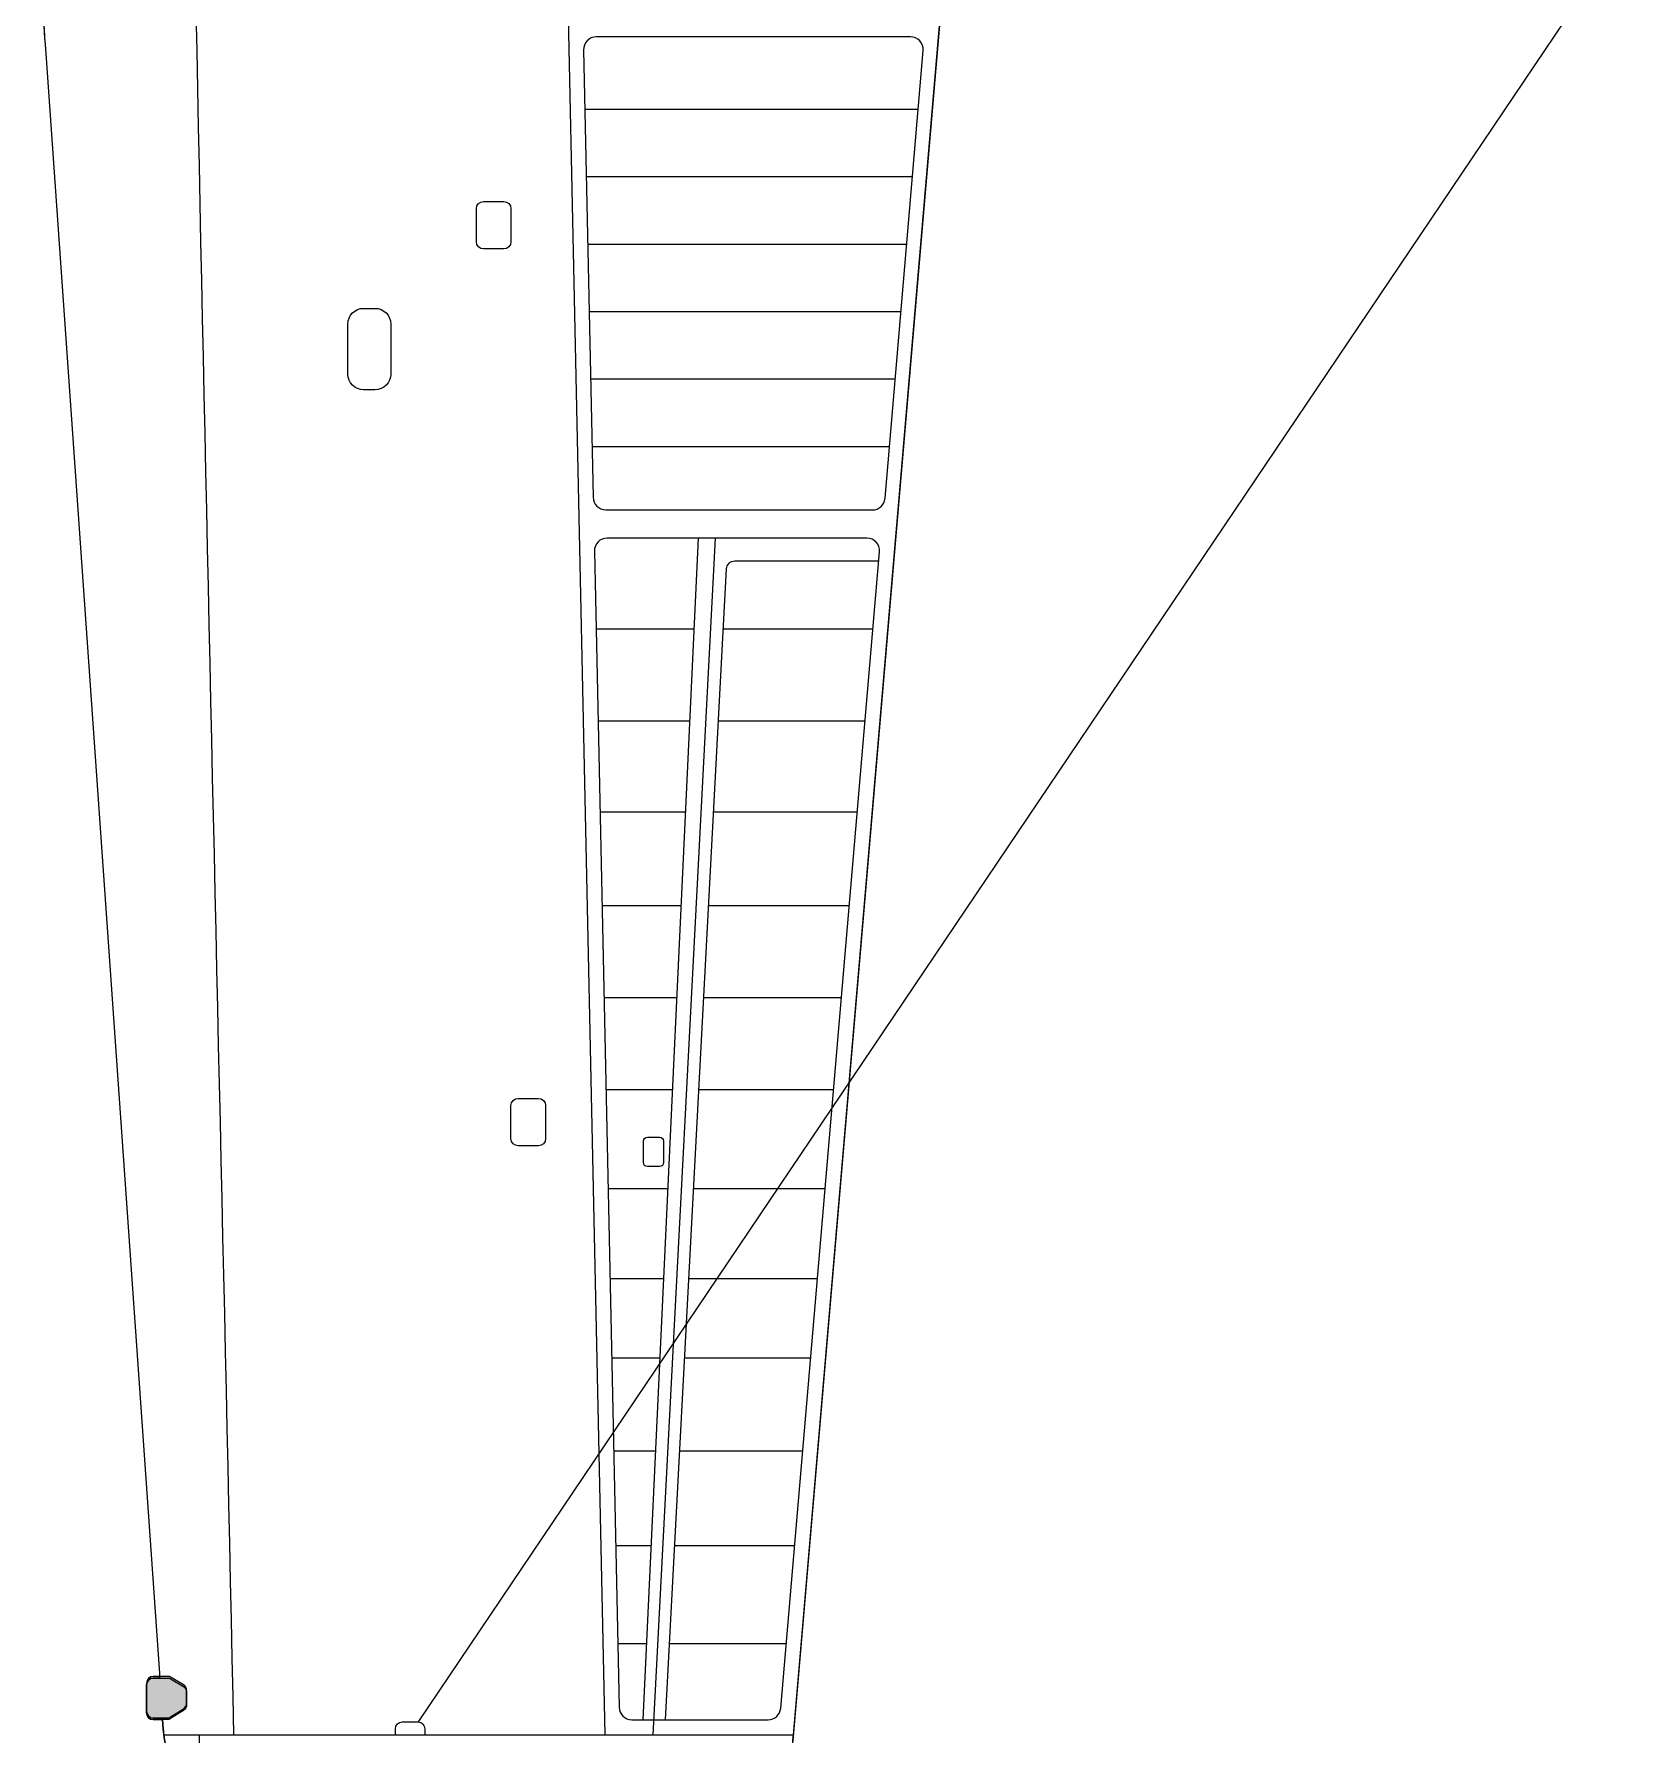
# Model space of a CAD drawing. Extents: x 65 to 351, y 40 to 244.
# Drawn here: x 123.65 to 156.46, y 64.38 to 99.31 of the extents above; entities that cross this region are included whole.
import ezdxf

# ---------------------------------------------------------------- set-up
doc = ezdxf.new("R2010")
doc.units = 0
doc.header["$MEASUREMENT"] = 0
doc.layers.add('4-VIEW', color=7, linetype='CONTINUOUS')
doc.layers.add('SOLIDS', color=7, linetype='CONTINUOUS')

msp = doc.modelspace()

# ---------------------------------------------------------------- hatches: boundary and pattern name
at = {"layer": 'SOLIDS'}
h = msp.add_hatch(color=7, dxfattribs=at)
edge = h.paths.add_edge_path()
edge.add_spline(control_points=[(125.955, 64.869), (125.955, 64.869), (125.955, 65.445), (125.955, 65.445), (125.955, 65.522), (126.017, 65.584), (126.094, 65.584), (126.094, 65.584), (126.226, 65.584), (126.226, 65.584), (126.226, 65.584), (126.388, 65.584), (126.388, 65.584), (126.415, 65.584), (126.437, 65.577), (126.46, 65.564), (126.46, 65.564), (126.712, 65.409), (126.712, 65.409), (126.754, 65.383), (126.778, 65.341), (126.778, 65.292), (126.778, 65.292), (126.778, 65.037), (126.778, 65.037), (126.778, 64.988), (126.755, 64.947), (126.714, 64.92), (126.714, 64.92), (126.451, 64.752), (126.451, 64.752), (126.427, 64.737), (126.404, 64.731), (126.376, 64.731), (126.376, 64.731), (126.286, 64.731), (126.286, 64.731), (126.286, 64.731), (126.094, 64.731), (126.094, 64.731), (126.017, 64.731), (125.955, 64.793), (125.955, 64.869)], knot_values=[0, 0, 0, 0, 1, 1, 1, 2, 2, 2, 3, 3, 3, 4, 4, 4, 5, 5, 5, 6, 6, 6, 7, 7, 7, 8, 8, 8, 9, 9, 9, 10, 10, 10, 11, 11, 11, 12, 12, 12, 13, 13, 13, 14, 14, 14, 14], degree=3, periodic=1)

# ---------------------------------------------------------------- linework, layer by layer
at = {"layer": '4-VIEW', "color": 7}
for points in [[(135.366, 186.231), (134.066, 125.309), (135.366, 64.386)], [(172.278, 125.116), (131.533, 64.648)], [(134.956, 97.77), (141.805, 97.77)], [(134.986, 96.385), (141.687, 96.385)], [(135.015, 95), (141.569, 95)], [(135.045, 93.615), (141.451, 93.615)], [(135.075, 92.229), (141.333, 92.229)], [(135.104, 90.844), (141.215, 90.844)], [(137.287, 88.961), (136.149, 64.694)], [(137.635, 88.961), (136.355, 64.386)], [(135.189, 87.099), (137.2, 87.099)], [(137.803, 87.099), (140.878, 87.099)], [(135.229, 85.211), (137.112, 85.211)], [(137.702, 85.211), (140.716, 85.211)], [(135.269, 83.342), (137.024, 83.342)], [(137.604, 83.342), (140.558, 83.342)], [(135.31, 81.412), (136.933, 81.412)], [(137.502, 81.412), (140.382, 81.412)], [(135.35, 79.524), (136.845, 79.524)], [(137.402, 79.524), (140.222, 79.524)], [(135.391, 77.635), (136.756, 77.635)], [(137.302, 77.635), (140.073, 77.635)], [(135.434, 75.604), (136.661, 75.604)], [(137.194, 75.604), (139.892, 75.604)], [(135.474, 73.754), (136.574, 73.754)], [(137.097, 73.754), (139.739, 73.754)], [(135.508, 72.128), (136.498, 72.128)], [(137.01, 72.128), (139.602, 72.128)], [(135.549, 70.219), (136.409, 70.219)], [(136.909, 70.219), (139.44, 70.219)], [(135.591, 68.27), (136.317, 68.27)], [(136.806, 68.27), (139.267, 68.27)], [(135.633, 66.259), (136.223, 66.259)], [(136.7, 66.259), (139.093, 66.259)], [(126.31, 64.386), (139.247, 64.386)], [(127.036, 64.386), (127.036, 62.755)]]:
    msp.add_lwpolyline(points, dxfattribs=at)
for points, knots in [([(126.286, 185.922), (126.286, 185.922), (126.3, 186.119), (126.3, 186.119), (126.377, 187.216), (127.345, 188.693), (128.524, 188.683), (128.524, 188.683), (137.238, 188.606), (137.238, 188.606), (137.467, 188.604), (137.664, 188.509), (137.807, 188.33), (137.807, 188.33), (139.073, 186.747), (139.073, 186.747), (139.169, 186.628), (139.219, 186.501), (139.232, 186.349), (139.232, 186.349), (142.255, 150.969), (142.255, 150.969), (142.258, 150.923), (142.26, 150.886), (142.259, 150.841), (142.259, 150.841), (141.773, 125.309), (141.773, 125.309), (141.773, 125.309), (142.259, 99.777), (142.259, 99.777), (142.26, 99.733), (142.258, 99.694), (142.255, 99.649), (142.255, 99.649), (139.232, 64.268), (139.232, 64.268), (139.219, 64.117), (139.169, 63.99), (139.073, 63.871), (139.073, 63.871), (137.807, 62.288), (137.807, 62.288), (137.664, 62.109), (137.467, 62.013), (137.238, 62.011), (137.238, 62.011), (128.524, 61.935), (128.524, 61.935), (127.345, 61.925), (126.377, 63.402), (126.3, 64.499), (126.3, 64.499), (126.286, 64.695), (126.286, 64.695)], [0, 0, 0, 0, 1, 1, 1, 2, 2, 2, 3, 3, 3, 4, 4, 4, 5, 5, 5, 6, 6, 6, 7, 7, 7, 8, 8, 8, 9, 9, 9, 10, 10, 10, 11, 11, 11, 12, 12, 12, 13, 13, 13, 14, 14, 14, 15, 15, 15, 16, 16, 16, 17, 17, 17, 18, 18, 18, 18]), ([(123.675, 114.21), (123.675, 114.21), (123.832, 100.081), (123.832, 100.081), (123.836, 99.738), (123.847, 99.445), (123.871, 99.103), (123.871, 99.103), (126.226, 65.549), (126.226, 65.549)], [0, 0, 0, 0, 1, 1, 1, 2, 2, 2, 3, 3, 3, 3]), ([(140.864, 89.539), (140.864, 89.539), (135.387, 89.544), (135.387, 89.544), (135.245, 89.544), (135.129, 89.658), (135.126, 89.8), (135.126, 89.8), (134.93, 98.985), (134.93, 98.985), (134.929, 99.058), (134.954, 99.121), (135.005, 99.173), (135.056, 99.225), (135.119, 99.252), (135.192, 99.252), (135.192, 99.252), (141.646, 99.255), (141.646, 99.255), (141.722, 99.255), (141.788, 99.226), (141.839, 99.17), (141.89, 99.115), (141.913, 99.048), (141.907, 98.971), (141.907, 98.971), (141.124, 89.778), (141.124, 89.778), (141.112, 89.643), (141, 89.539), (140.864, 89.539), (140.864, 89.539), (140.864, 89.539), (140.864, 89.539)], [0, 0, 0, 0, 1, 1, 1, 2, 2, 2, 3, 3, 3, 4, 4, 4, 5, 5, 5, 6, 6, 6, 7, 7, 7, 8, 8, 8, 9, 9, 9, 10, 10, 10, 11, 11, 11, 11]), ([(132.73, 95.726), (132.73, 95.726), (132.73, 95.045), (132.73, 95.045), (132.73, 94.964), (132.797, 94.898), (132.877, 94.898), (132.877, 94.898), (133.294, 94.898), (133.294, 94.898), (133.375, 94.898), (133.441, 94.964), (133.441, 95.045), (133.441, 95.045), (133.441, 95.726), (133.441, 95.726), (133.441, 95.807), (133.375, 95.873), (133.294, 95.873), (133.294, 95.873), (132.877, 95.873), (132.877, 95.873), (132.797, 95.873), (132.73, 95.807), (132.73, 95.726), (132.73, 95.726), (132.73, 95.726), (132.73, 95.726)], [0, 0, 0, 0, 1, 1, 1, 2, 2, 2, 3, 3, 3, 4, 4, 4, 5, 5, 5, 6, 6, 6, 7, 7, 7, 8, 8, 8, 9, 9, 9, 9]), ([(130.09, 93.354), (130.09, 93.354), (130.09, 92.329), (130.09, 92.329), (130.09, 92.15), (130.236, 92.004), (130.415, 92.004), (130.415, 92.004), (130.648, 92.004), (130.648, 92.004), (130.827, 92.004), (130.973, 92.15), (130.973, 92.329), (130.973, 92.329), (130.973, 93.354), (130.973, 93.354), (130.973, 93.533), (130.827, 93.679), (130.648, 93.679), (130.648, 93.679), (130.415, 93.679), (130.415, 93.679), (130.236, 93.679), (130.09, 93.533), (130.09, 93.354), (130.09, 93.354), (130.09, 93.354), (130.09, 93.354)], [0, 0, 0, 0, 1, 1, 1, 2, 2, 2, 3, 3, 3, 4, 4, 4, 5, 5, 5, 6, 6, 6, 7, 7, 7, 8, 8, 8, 9, 9, 9, 9]), ([(135.416, 88.961), (135.416, 88.961), (140.749, 88.961), (140.749, 88.961), (140.903, 88.961), (141.022, 88.831), (141.009, 88.678), (141.009, 88.678), (138.981, 64.933), (138.981, 64.933), (138.969, 64.797), (138.857, 64.694), (138.721, 64.694), (138.721, 64.694), (135.923, 64.694), (135.923, 64.694), (135.781, 64.694), (135.665, 64.808), (135.661, 64.95), (135.661, 64.95), (135.155, 88.694), (135.155, 88.694), (135.152, 88.841), (135.269, 88.961), (135.416, 88.961), (135.416, 88.961), (135.416, 88.961), (135.416, 88.961)], [0, 0, 0, 0, 1, 1, 1, 2, 2, 2, 3, 3, 3, 4, 4, 4, 5, 5, 5, 6, 6, 6, 7, 7, 7, 8, 8, 8, 9, 9, 9, 9]), ([(136.617, 64.694), (136.617, 64.694), (137.868, 88.331), (137.868, 88.331), (137.872, 88.42), (137.947, 88.491), (138.037, 88.491), (138.037, 88.491), (140.991, 88.491), (140.991, 88.491)], [0, 0, 0, 0, 1, 1, 1, 2, 2, 2, 3, 3, 3, 3]), ([(133.441, 77.308), (133.441, 77.308), (133.441, 76.628), (133.441, 76.628), (133.441, 76.546), (133.507, 76.481), (133.588, 76.481), (133.588, 76.481), (134.005, 76.481), (134.005, 76.481), (134.086, 76.481), (134.152, 76.546), (134.152, 76.628), (134.152, 76.628), (134.152, 77.308), (134.152, 77.308), (134.152, 77.389), (134.086, 77.455), (134.005, 77.455), (134.005, 77.455), (133.588, 77.455), (133.588, 77.455), (133.507, 77.455), (133.441, 77.389), (133.441, 77.308), (133.441, 77.308), (133.441, 77.308), (133.441, 77.308)], [0, 0, 0, 0, 1, 1, 1, 2, 2, 2, 3, 3, 3, 4, 4, 4, 5, 5, 5, 6, 6, 6, 7, 7, 7, 8, 8, 8, 9, 9, 9, 9]), ([(136.162, 76.576), (136.162, 76.576), (136.162, 76.134), (136.162, 76.134), (136.162, 76.089), (136.199, 76.053), (136.244, 76.053), (136.244, 76.053), (136.492, 76.053), (136.492, 76.053), (136.537, 76.053), (136.574, 76.089), (136.574, 76.134), (136.574, 76.134), (136.574, 76.576), (136.574, 76.576), (136.574, 76.62), (136.537, 76.657), (136.492, 76.657), (136.492, 76.657), (136.244, 76.657), (136.244, 76.657), (136.199, 76.657), (136.162, 76.62), (136.162, 76.576), (136.162, 76.576), (136.162, 76.576), (136.162, 76.576)], [0, 0, 0, 0, 1, 1, 1, 2, 2, 2, 3, 3, 3, 4, 4, 4, 5, 5, 5, 6, 6, 6, 7, 7, 7, 8, 8, 8, 9, 9, 9, 9]), ([(125.955, 65.41), (125.955, 65.41), (125.955, 64.834), (125.955, 64.834), (125.955, 64.757), (126.017, 64.695), (126.093, 64.695), (126.093, 64.695), (126.376, 64.695), (126.376, 64.695), (126.404, 64.695), (126.427, 64.702), (126.451, 64.718), (126.451, 64.718), (126.714, 64.885), (126.714, 64.885), (126.755, 64.911), (126.778, 64.953), (126.778, 65.001), (126.778, 65.001), (126.778, 65.256), (126.778, 65.256), (126.778, 65.306), (126.754, 65.349), (126.712, 65.374), (126.712, 65.374), (126.46, 65.528), (126.46, 65.528), (126.437, 65.542), (126.414, 65.549), (126.388, 65.549), (126.388, 65.549), (126.093, 65.549), (126.093, 65.549), (126.017, 65.549), (125.955, 65.487), (125.955, 65.41), (125.955, 65.41), (125.955, 65.41), (125.955, 65.41)], [0, 0, 0, 0, 1, 1, 1, 2, 2, 2, 3, 3, 3, 4, 4, 4, 5, 5, 5, 6, 6, 6, 7, 7, 7, 8, 8, 8, 9, 9, 9, 10, 10, 10, 11, 11, 11, 12, 12, 12, 13, 13, 13, 13]), ([(131.068, 64.386), (131.068, 64.386), (131.068, 64.51), (131.068, 64.51), (131.068, 64.587), (131.129, 64.648), (131.206, 64.648), (131.206, 64.648), (131.533, 64.648), (131.533, 64.648), (131.61, 64.648), (131.672, 64.587), (131.672, 64.51), (131.672, 64.51), (131.672, 64.386), (131.672, 64.386)], [0, 0, 0, 0, 1, 1, 1, 2, 2, 2, 3, 3, 3, 4, 4, 4, 5, 5, 5, 5])]:
    msp.add_open_spline(points, degree=3, knots=knots, dxfattribs=at)
msp.add_open_spline([(126.703, 114.701), (126.96, 97.91), (127.385, 81.163), (127.744, 64.386)], degree=3, dxfattribs=at)
at = {"layer": 'SOLIDS'}
for points, knots in [([(116.349, 134.448), (116.31, 136.691), (116.429, 138.828), (116.665, 140.741), (116.671, 140.796), (116.678, 140.851), (116.685, 140.906), (116.703, 141.044), (116.797, 141.031), (116.806, 140.888), (116.95, 138.505), (117.005, 136.701), (116.939, 134.491), (116.975, 134.457), (116.998, 134.409), (116.998, 134.355), (116.998, 134.355), (116.998, 134.026), (116.998, 134.026), (116.998, 134.026), (117.333, 134.026), (117.333, 134.026), (117.333, 134.026), (117.333, 135.247), (117.333, 135.247), (117.333, 135.247), (117.333, 135.809), (117.333, 135.809), (117.333, 136.214), (117.664, 136.546), (118.07, 136.546), (118.07, 136.546), (119.219, 136.546), (119.219, 136.546), (119.315, 136.546), (119.4, 136.502), (119.456, 136.433), (119.456, 136.433), (120.179, 136.433), (120.179, 136.433), (120.261, 136.433), (120.331, 136.383), (120.362, 136.313), (120.649, 136.361), (120.989, 136.399), (121.368, 136.422), (121.99, 136.462), (122.715, 136.465), (123.476, 136.421), (123.542, 136.417), (123.609, 136.413), (123.675, 136.408), (123.675, 136.408), (123.708, 139.343), (123.708, 139.343), (123.708, 139.343), (123.727, 141.029), (123.727, 141.029), (123.727, 141.029), (123.76, 144.004), (123.76, 144.004), (123.76, 144.004), (123.763, 144.301), (123.763, 144.301), (123.763, 144.301), (123.774, 145.348), (123.774, 145.348), (123.774, 145.348), (123.777, 145.644), (123.777, 145.644), (123.777, 145.644), (123.832, 150.46), (123.832, 150.46), (123.832, 150.46), (123.832, 150.537), (123.832, 150.537), (123.833, 150.645), (123.835, 150.748), (123.838, 150.848), (123.842, 150.982), (123.847, 151.113), (123.855, 151.247), (123.859, 151.334), (123.865, 151.422), (123.871, 151.514), (123.871, 151.514), (126.226, 185.068), (126.226, 185.068), (126.226, 185.068), (126.094, 185.068), (126.094, 185.068), (126.017, 185.068), (125.955, 185.131), (125.955, 185.207), (125.955, 185.207), (125.955, 185.784), (125.955, 185.784), (125.955, 185.86), (126.017, 185.921), (126.094, 185.921), (126.094, 185.921), (126.286, 185.921), (126.286, 185.921), (126.286, 185.921), (126.3, 186.118), (126.3, 186.118), (126.302, 186.155), (126.306, 186.193), (126.311, 186.231), (126.376, 186.77), (126.644, 187.384), (127.036, 187.862), (127.431, 188.343), (127.953, 188.687), (128.524, 188.682), (128.524, 188.682), (137.238, 188.606), (137.238, 188.606), (137.326, 188.605), (137.409, 188.591), (137.486, 188.563), (137.486, 188.563), (137.978, 188.562), (137.978, 188.562), (138.042, 188.562), (138.096, 188.535), (138.136, 188.485), (138.136, 188.485), (139.11, 187.226), (139.11, 187.226), (139.161, 187.161), (139.167, 187.075), (139.125, 187.004), (139.125, 187.004), (139.017, 186.817), (139.017, 186.817), (139.017, 186.817), (139.073, 186.747), (139.073, 186.747), (139.109, 186.702), (139.138, 186.657), (139.162, 186.609), (139.201, 186.53), (139.224, 186.444), (139.232, 186.349), (139.232, 186.349), (139.238, 186.278), (139.238, 186.278), (139.238, 186.278), (139.242, 186.231), (139.242, 186.231), (139.242, 186.231), (142.255, 150.968), (142.255, 150.968), (142.258, 150.923), (142.26, 150.886), (142.259, 150.84), (142.259, 150.84), (141.887, 131.307), (141.887, 131.307), (142.268, 131.289), (142.65, 131.269), (143.031, 131.247), (146.427, 131.057), (149.832, 130.74), (153.237, 130.273), (158.313, 129.577), (163.389, 128.545), (168.439, 127.101), (168.439, 127.101), (168.899, 129.285), (168.899, 129.285), (168.899, 129.285), (170.441, 136.618), (170.441, 136.618), (170.598, 137.364), (170.914, 138.013), (171.377, 138.55), (171.707, 138.931), (172.111, 139.256), (172.586, 139.518), (173.261, 139.89), (173.992, 140.062), (174.707, 140.06), (176.83, 140.051), (178.811, 138.499), (178.776, 136.088), (178.776, 136.088), (178.72, 132.262), (178.72, 132.262), (178.72, 132.262), (178.674, 129.073), (178.674, 129.073), (178.668, 128.702), (178.486, 128.385), (178.168, 128.193), (178.168, 128.193), (174.424, 125.941), (174.424, 125.941), (177.726, 125.807), (181.385, 125.445), (183.383, 125.421), (183.489, 125.419), (183.489, 125.198), (183.383, 125.196), (181.385, 125.172), (177.726, 124.811), (174.424, 124.677), (174.424, 124.677), (178.168, 122.424), (178.168, 122.424), (178.486, 122.232), (178.668, 121.915), (178.674, 121.545), (178.674, 121.545), (178.72, 118.355), (178.72, 118.355), (178.72, 118.355), (178.776, 114.53), (178.776, 114.53), (178.811, 112.118), (176.83, 110.567), (174.707, 110.558), (173.992, 110.555), (173.261, 110.726), (172.586, 111.099), (172.111, 111.361), (171.707, 111.686), (171.377, 112.067), (170.914, 112.604), (170.598, 113.253), (170.441, 113.999), (170.441, 113.999), (168.899, 121.332), (168.899, 121.332), (168.899, 121.332), (168.439, 123.516), (168.439, 123.516), (163.389, 122.072), (158.313, 121.041), (153.237, 120.344), (149.832, 119.877), (146.427, 119.56), (143.031, 119.369), (142.65, 119.348), (142.268, 119.328), (141.887, 119.31), (141.887, 119.31), (142.259, 99.777), (142.259, 99.777), (142.26, 99.732), (142.258, 99.694), (142.255, 99.648), (142.255, 99.648), (139.242, 64.386), (139.242, 64.386), (139.242, 64.386), (139.238, 64.339), (139.238, 64.339), (139.238, 64.339), (139.232, 64.268), (139.232, 64.268), (139.224, 64.173), (139.201, 64.088), (139.162, 64.008), (139.138, 63.961), (139.109, 63.915), (139.073, 63.871), (139.073, 63.871), (139.017, 63.8), (139.017, 63.8), (139.017, 63.8), (139.125, 63.613), (139.125, 63.613), (139.167, 63.541), (139.161, 63.456), (139.11, 63.391), (139.11, 63.391), (138.136, 62.132), (138.136, 62.132), (138.096, 62.082), (138.042, 62.055), (137.978, 62.055), (137.978, 62.055), (137.486, 62.054), (137.486, 62.054), (137.409, 62.027), (137.326, 62.012), (137.238, 62.011), (137.238, 62.011), (128.524, 61.935), (128.524, 61.935), (127.953, 61.93), (127.431, 62.274), (127.036, 62.755), (126.644, 63.233), (126.376, 63.847), (126.311, 64.386), (126.306, 64.424), (126.302, 64.462), (126.3, 64.499), (126.3, 64.499), (126.286, 64.695), (126.286, 64.695), (126.286, 64.695), (126.094, 64.695), (126.094, 64.695), (126.017, 64.695), (125.955, 64.757), (125.955, 64.834), (125.955, 64.834), (125.955, 65.41), (125.955, 65.41), (125.955, 65.486), (126.017, 65.549), (126.094, 65.549), (126.094, 65.549), (126.226, 65.549), (126.226, 65.549), (126.226, 65.549), (123.871, 99.103), (123.871, 99.103), (123.865, 99.195), (123.859, 99.284), (123.854, 99.371), (123.847, 99.505), (123.842, 99.635), (123.838, 99.769), (123.835, 99.87), (123.833, 99.973), (123.832, 100.08), (123.832, 100.08), (123.832, 100.158), (123.832, 100.158), (123.832, 100.158), (123.777, 104.972), (123.777, 104.972), (123.777, 104.972), (123.774, 105.269), (123.774, 105.269), (123.774, 105.269), (123.763, 106.315), (123.763, 106.315), (123.763, 106.315), (123.76, 106.613), (123.76, 106.613), (123.76, 106.613), (123.727, 109.588), (123.727, 109.588), (123.727, 109.588), (123.708, 111.275), (123.708, 111.275), (123.708, 111.275), (123.675, 114.209), (123.675, 114.209), (123.609, 114.205), (123.542, 114.2), (123.476, 114.196), (122.715, 114.152), (121.99, 114.156), (121.368, 114.195), (120.989, 114.219), (120.649, 114.257), (120.363, 114.305), (120.332, 114.234), (120.261, 114.184), (120.179, 114.184), (120.179, 114.184), (119.456, 114.184), (119.456, 114.184), (119.4, 114.116), (119.314, 114.072), (119.219, 114.072), (119.219, 114.072), (118.07, 114.072), (118.07, 114.072), (117.664, 114.072), (117.333, 114.403), (117.333, 114.809), (117.333, 114.809), (117.333, 115.37), (117.333, 115.37), (117.333, 115.37), (117.333, 116.591), (117.333, 116.591), (117.333, 116.591), (116.998, 116.591), (116.998, 116.591), (116.998, 116.591), (116.998, 116.263), (116.998, 116.263), (116.998, 116.208), (116.975, 116.16), (116.939, 116.127), (117.005, 113.915), (116.95, 112.113), (116.806, 109.729), (116.797, 109.587), (116.703, 109.573), (116.685, 109.711), (116.678, 109.766), (116.671, 109.821), (116.665, 109.876), (116.429, 111.789), (116.31, 113.926), (116.349, 116.169), (115.892, 116.288), (115.528, 116.478), (115.306, 116.742), (115.219, 116.846), (115.219, 116.994), (115.306, 117.098), (115.522, 117.355), (115.874, 117.542), (116.314, 117.662), (116.29, 118.147), (116.291, 118.641), (116.314, 119.143), (116.085, 119.157), (115.855, 119.175), (115.625, 119.197), (113.661, 119.379), (111.663, 119.83), (109.825, 120.44), (109.615, 120.277), (109.397, 120.217), (109.139, 120.309), (107.003, 121.059), (105.113, 122.019), (103.787, 123.012), (103.616, 123.141), (103.624, 123.428), (103.597, 123.632), (103.597, 123.632), (103.507, 123.813), (103.507, 123.813), (103.468, 123.825), (103.43, 123.837), (103.391, 123.849), (103.257, 123.891), (103.183, 124.008), (103.165, 124.148), (103.066, 124.922), (103.075, 125.696), (103.165, 126.47), (103.181, 126.609), (103.257, 126.726), (103.391, 126.767), (103.391, 126.767), (103.597, 126.985), (103.597, 126.985), (103.624, 127.189), (103.616, 127.476), (103.787, 127.605), (105.113, 128.597), (107.003, 129.558), (109.139, 130.309), (109.397, 130.4), (109.615, 130.341), (109.825, 130.177), (111.663, 130.787), (113.661, 131.238), (115.625, 131.42), (115.855, 131.442), (116.085, 131.46), (116.314, 131.473), (116.291, 131.976), (116.29, 132.47), (116.314, 132.956), (115.874, 133.076), (115.522, 133.262), (115.306, 133.52), (115.219, 133.623), (115.219, 133.771), (115.306, 133.875), (115.528, 134.139), (115.892, 134.329), (116.349, 134.448), (116.349, 134.448), (116.349, 134.448), (116.349, 134.448)], [0, 0, 0, 0, 1, 1, 1, 2, 2, 2, 3, 3, 3, 4, 4, 4, 5, 5, 5, 6, 6, 6, 7, 7, 7, 8, 8, 8, 9, 9, 9, 10, 10, 10, 11, 11, 11, 12, 12, 12, 13, 13, 13, 14, 14, 14, 15, 15, 15, 16, 16, 16, 17, 17, 17, 18, 18, 18, 19, 19, 19, 20, 20, 20, 21, 21, 21, 22, 22, 22, 23, 23, 23, 24, 24, 24, 25, 25, 25, 26, 26, 26, 27, 27, 27, 28, 28, 28, 29, 29, 29, 30, 30, 30, 31, 31, 31, 32, 32, 32, 33, 33, 33, 34, 34, 34, 35, 35, 35, 36, 36, 36, 37, 37, 37, 38, 38, 38, 39, 39, 39, 40, 40, 40, 41, 41, 41, 42, 42, 42, 43, 43, 43, 44, 44, 44, 45, 45, 45, 46, 46, 46, 47, 47, 47, 48, 48, 48, 49, 49, 49, 50, 50, 50, 51, 51, 51, 52, 52, 52, 53, 53, 53, 54, 54, 54, 55, 55, 55, 56, 56, 56, 57, 57, 57, 58, 58, 58, 59, 59, 59, 60, 60, 60, 61, 61, 61, 62, 62, 62, 63, 63, 63, 64, 64, 64, 65, 65, 65, 66, 66, 66, 67, 67, 67, 68, 68, 68, 69, 69, 69, 70, 70, 70, 71, 71, 71, 72, 72, 72, 73, 73, 73, 74, 74, 74, 75, 75, 75, 76, 76, 76, 77, 77, 77, 78, 78, 78, 79, 79, 79, 80, 80, 80, 81, 81, 81, 82, 82, 82, 83, 83, 83, 84, 84, 84, 85, 85, 85, 86, 86, 86, 87, 87, 87, 88, 88, 88, 89, 89, 89, 90, 90, 90, 91, 91, 91, 92, 92, 92, 93, 93, 93, 94, 94, 94, 95, 95, 95, 96, 96, 96, 97, 97, 97, 98, 98, 98, 99, 99, 99, 100, 100, 100, 101, 101, 101, 102, 102, 102, 103, 103, 103, 104, 104, 104, 105, 105, 105, 106, 106, 106, 107, 107, 107, 108, 108, 108, 109, 109, 109, 110, 110, 110, 111, 111, 111, 112, 112, 112, 113, 113, 113, 114, 114, 114, 115, 115, 115, 116, 116, 116, 117, 117, 117, 118, 118, 118, 119, 119, 119, 120, 120, 120, 121, 121, 121, 122, 122, 122, 123, 123, 123, 124, 124, 124, 125, 125, 125, 126, 126, 126, 127, 127, 127, 128, 128, 128, 129, 129, 129, 130, 130, 130, 131, 131, 131, 132, 132, 132, 133, 133, 133, 134, 134, 134, 135, 135, 135, 136, 136, 136, 137, 137, 137, 138, 138, 138, 139, 139, 139, 140, 140, 140, 141, 141, 141, 142, 142, 142, 143, 143, 143, 144, 144, 144, 145, 145, 145, 146, 146, 146, 147, 147, 147, 148, 148, 148, 149, 149, 149, 150, 150, 150, 151, 151, 151, 152, 152, 152, 153, 153, 153, 154, 154, 154, 155, 155, 155, 156, 156, 156, 157, 157, 157, 158, 158, 158, 159, 159, 159, 160, 160, 160, 160]), ([(125.955, 64.869), (125.955, 64.869), (125.955, 65.445), (125.955, 65.445), (125.955, 65.522), (126.017, 65.584), (126.094, 65.584), (126.094, 65.584), (126.226, 65.584), (126.226, 65.584), (126.226, 65.584), (126.388, 65.584), (126.388, 65.584), (126.415, 65.584), (126.437, 65.577), (126.46, 65.564), (126.46, 65.564), (126.712, 65.409), (126.712, 65.409), (126.754, 65.383), (126.778, 65.341), (126.778, 65.292), (126.778, 65.292), (126.778, 65.037), (126.778, 65.037), (126.778, 64.988), (126.755, 64.947), (126.714, 64.92), (126.714, 64.92), (126.451, 64.752), (126.451, 64.752), (126.427, 64.737), (126.404, 64.731), (126.376, 64.731), (126.376, 64.731), (126.286, 64.731), (126.286, 64.731), (126.286, 64.731), (126.094, 64.731), (126.094, 64.731), (126.017, 64.731), (125.955, 64.793), (125.955, 64.869)], [0, 0, 0, 0, 1, 1, 1, 2, 2, 2, 3, 3, 3, 4, 4, 4, 5, 5, 5, 6, 6, 6, 7, 7, 7, 8, 8, 8, 9, 9, 9, 10, 10, 10, 11, 11, 11, 12, 12, 12, 13, 13, 13, 14, 14, 14, 14])]:
    msp.add_open_spline(points, degree=3, knots=knots, dxfattribs=at)

doc.saveas('drawing.dxf')
